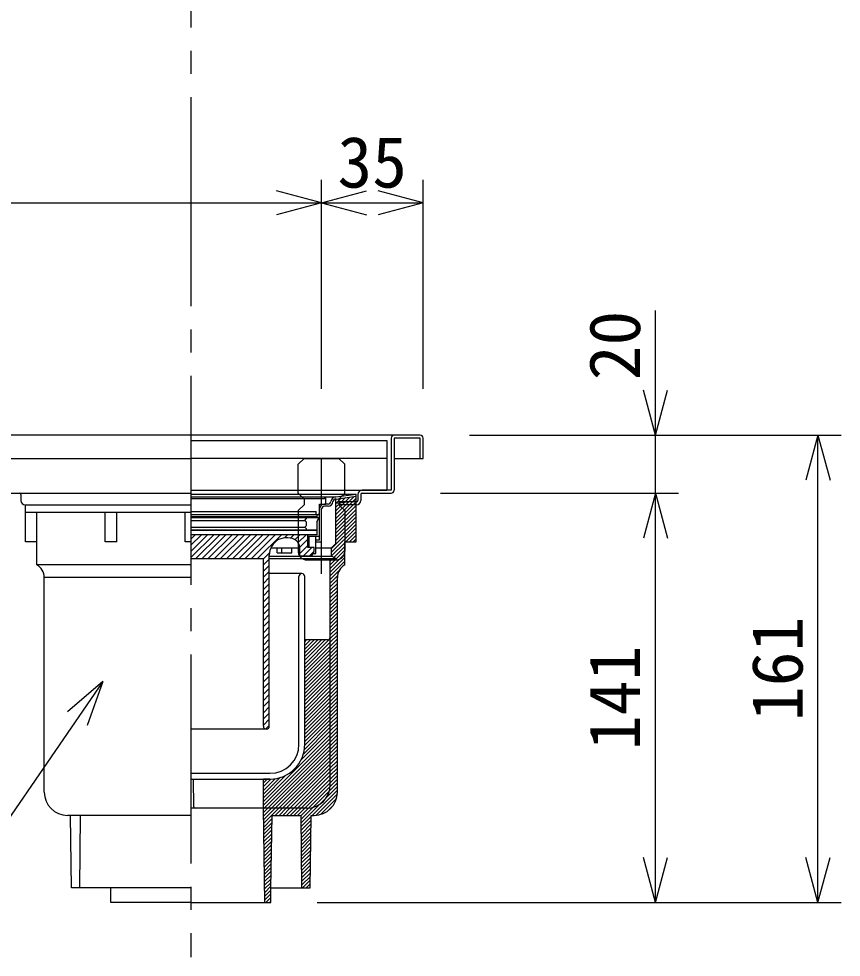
# Model space of a CAD drawing. Units: millimetres, scale not verified. Extents: x -1092 to 1092, y -744 to 696.
# Drawn here: x 216.7 to 500, y -145.3 to 178 of the extents above; entities that cross this region are included whole.
import ezdxf
from ezdxf.enums import TextEntityAlignment as Align

# ---------------------------------------------------------------- set-up
doc = ezdxf.new("R2010")
doc.units = ezdxf.units.MM
doc.header["$LTSCALE"] = 8
doc.linetypes.add('CHAIN2', pattern=[12, 9, -1, 1, -1])
doc.linetypes.add('DASHED2', pattern=[3, 2, -1])
for name, color, linetype in [('0-0_計極細', 2, 'Continuous'), ('0-1_計細線', 3, 'Continuous'), ('0-5_寸法線', 7, 'Continuous')]:
    doc.layers.add(name, color=color, linetype=linetype)
doc.styles.add('ＭＳ ゴシック', font='')
doc.styles.get('ＭＳ ゴシック').set_extended_font_data('MS Gothic')

msp = doc.modelspace()

# ---------------------------------------------------------------- linework, layer by layer
at = {"layer": '0-0_計極細', "linetype": 'CHAIN2'}
msp.add_line((276.004, 438.969), (276.004, -145.328), dxfattribs=at)
at = {"layer": '0-0_計極細', "linetype": 'DASHED2'}
msp.add_line((321.004, -13.261), (321.004, 31.792), dxfattribs=at)
at = {"layer": '0-0_計極細'}
for p, q in [((276.004, 14.227), (332.904, 14.227)), ((276.004, 13.241), (325.983, 13.241)), ((322.504, 10.741), (322.504, 13.241)), ((325.983, 13.241), (332.904, 14.227)), ((325.983, 12.534), (332.904, 13.52)), ((327.504, 11.21), (329.301, 13.007)), ((328.944, 11.377), (330.785, 13.218)), ((330.383, 11.543), (332.269, 13.43)), ((276.004, 12.741), (321.954, 12.741)), ((323.245, 10.741), (322.054, 10.741)), ((323.245, 10.041), (322.054, 10.041)), ((322.454, 10.941), (322.454, 12.241)), ((325.983, 12.234), (326.333, 12.584)), ((325.983, -2.78), (325.983, 12.541)), ((332.904, 11.834), (325.983, 11.034)), ((325.983, 5.87), (331.822, 11.709)), ((325.983, 7.143), (330.383, 11.543)), ((325.983, 4.597), (332.904, 11.518)), ((325.983, 8.416), (328.944, 11.377)), ((325.983, 9.689), (327.504, 11.21)), ((325.983, 10.961), (326.065, 11.044)), ((325.983, 3.325), (332.904, 10.246)), ((326.065, 11.044), (327.817, 12.796)), ((331.822, 11.709), (332.904, 12.791)), ((276.204, 8.241), (319.204, 8.241)), ((276.204, 7.241), (319.804, 7.241)), ((319.204, 7.241), (319.204, 8.241)), ((319.504, 6.342), (319.504, 7.241)), ((320.304, -1.559), (320.304, 8.991)), ((321.004, -2.259), (321.004, 8.991)), ((325.983, 2.052), (332.904, 8.973)), ((325.983, 0.779), (332.904, 7.7)), ((319.504, 6.342), (276.004, 6.342)), ((276.004, 6.147), (320.154, 6.147)), ((315.754, 4.647), (315.254, 5.147)), ((315.754, 6.147), (315.754, 5.647)), ((315.754, 4.647), (315.754, 3.347)), ((319.354, 4.647), (320.154, 6.147)), ((319.354, 4.647), (319.354, 1.847)), ((324.504, -4.518), (332.904, 3.882)), ((325.983, -0.494), (332.904, 6.427)), ((325.983, -1.767), (332.904, 5.154)), ((276.004, 2.847), (315.254, 2.847)), ((276.004, 1.847), (319.354, 1.847)), ((319.504, 1.742), (276.004, 1.742)), ((276.004, -7.622), (283.868, 0.242)), ((276.004, -5.501), (281.747, 0.242)), ((276.004, -3.379), (279.625, 0.242)), ((276.004, -1.258), (277.504, 0.242)), ((277.781, -7.966), (285.989, 0.242)), ((279.903, -7.966), (288.111, 0.242)), ((282.024, -7.966), (290.232, 0.242)), ((284.145, -7.966), (292.353, 0.242)), ((286.267, -7.966), (294.475, 0.242)), ((288.388, -7.966), (296.596, 0.242)), ((290.509, -7.966), (298.717, 0.242)), ((292.631, -7.966), (300.839, 0.242)), ((294.752, -7.966), (302.96, 0.242)), ((296.873, -7.966), (305.081, 0.242)), ((298.995, -7.966), (307.203, 0.242)), ((308.251, -0.831), (309.324, 0.242)), ((310.282, -0.921), (311.445, 0.242)), ((311.832, -1.492), (313.566, 0.242)), ((312.981, -2.465), (315.688, 0.242)), ((315.754, 2.347), (315.754, 1.847)), ((319.504, 0.242), (316.254, 0.242)), ((319.504, 0.242), (319.504, 1.742)), ((324.504, -5.791), (332.904, 2.609)), ((329.402, -2.166), (332.904, 1.336)), ((330.675, -2.166), (332.904, 0.063)), ((313.502, -4.065), (316.254, -1.313)), ((316.254, -0.259), (320.304, -0.259)), ((316.754, -4.158), (316.754, -0.259)), ((319.004, -6.259), (319.004, -0.259)), ((319.004, -1.559), (320.304, -1.559)), ((319.004, -2.259), (321.004, -2.259)), ((324.504, -7.064), (329.004, -2.564)), ((325.983, -2.78), (324.504, -4.259)), ((331.948, -2.166), (332.904, -1.21)), ((301.004, -8.078), (303.051, -6.031)), ((303.561, -4.259), (313.502, -4.259)), ((305.79, -5.959), (305.79, -4.259)), ((305.79, -5.959), (310.79, -5.959)), ((307.29, -5.959), (307.29, -4.259)), ((310.79, -5.959), (310.79, -4.259)), ((313.504, -6.185), (316.254, -3.435)), ((313.504, -7.158), (313.504, -4.158)), ((314.652, -7.158), (317.652, -4.158)), ((316.794, -7.137), (318.483, -5.448)), ((318.174, -6.259), (319.004, -6.259)), ((319.004, -4.259), (324.504, -4.259)), ((324.004, -10.11), (329.004, -5.11)), ((324.004, -11.382), (329.004, -6.382)), ((325.264, -7.577), (329.004, -3.837)), ((276.004, -7.966), (301.004, -7.966)), ((301.004, -65.758), (301.004, -7.966)), ((301.004, -10.199), (303.004, -8.199)), ((303.004, -8.261), (303.004, -6.784)), ((303.004, -65.758), (303.004, -6.784)), ((303.004, -7.166), (324.504, -7.166)), ((303.004, -7.966), (325.983, -7.966)), ((316.504, -7.158), (313.504, -7.158)), ((324.004, -12.655), (329.004, -7.655)), ((324.004, -35.044), (324.004, -7.966)), ((324.004, -8.837), (324.875, -7.966)), ((324.004, -13.928), (329.004, -8.928)), ((301.004, -12.321), (303.004, -10.321)), ((301.004, -14.442), (303.004, -12.442)), ((324.004, -15.201), (327.128, -12.076)), ((301.004, -16.563), (303.004, -14.563)), ((314.254, -13.166), (303.004, -13.166)), ((313.254, -71.966), (313.254, -14.166)), ((315.254, -71.966), (315.254, -14.166)), ((324.004, -16.474), (326.534, -13.943)), ((324.004, -17.746), (326.504, -15.246)), ((301.004, -18.685), (303.004, -16.685)), ((301.004, -20.806), (303.004, -18.806)), ((324.004, -19.019), (326.504, -16.519)), ((324.004, -20.292), (326.504, -17.792)), ((324.004, -21.565), (326.504, -19.065)), ((301.004, -22.927), (303.004, -20.927)), ((324.004, -22.837), (326.504, -20.337)), ((324.004, -24.11), (326.504, -21.61)), ((301.004, -25.049), (303.004, -23.049)), ((301.004, -27.17), (303.004, -25.17)), ((324.004, -25.383), (326.504, -22.883)), ((324.004, -26.656), (326.504, -24.156)), ((324.004, -27.929), (326.504, -25.429)), ((301.004, -29.291), (303.004, -27.291)), ((324.004, -29.201), (326.504, -26.701)), ((324.004, -30.474), (326.504, -27.974)), ((301.004, -31.413), (303.004, -29.412)), ((301.004, -33.534), (303.004, -31.534)), ((324.004, -31.747), (326.504, -29.247)), ((324.004, -33.02), (326.504, -30.52)), ((324.004, -34.293), (326.504, -31.793)), ((301.004, -35.655), (303.004, -33.655)), ((324.004, -35.565), (326.504, -33.065)), ((324.004, -36.838), (326.504, -34.338)), ((324.004, -85.966), (324.004, -35.044)), ((301.004, -37.776), (303.004, -35.776)), ((301.004, -39.898), (303.004, -37.898)), ((315.254, -44.315), (324.004, -35.565)), ((323.129, -36.036), (315.254, -36.036)), ((315.254, -43.043), (322.26, -36.036)), ((315.254, -41.77), (320.987, -36.036)), ((315.254, -40.497), (319.714, -36.036)), ((315.254, -39.224), (318.442, -36.036)), ((315.254, -37.951), (317.169, -36.036)), ((315.254, -36.679), (315.896, -36.036)), ((315.254, -45.588), (324.004, -36.838)), ((315.254, -46.861), (324.004, -38.111)), ((324.004, -38.111), (326.504, -35.611)), ((324.004, -39.384), (326.504, -36.884)), ((324.004, -40.657), (326.504, -38.157)), ((301.004, -42.019), (303.004, -40.019)), ((315.254, -48.134), (324.004, -39.384)), ((315.254, -49.407), (324.004, -40.657)), ((315.254, -50.679), (324.004, -41.929)), ((324.004, -41.929), (326.504, -39.429)), ((324.004, -43.202), (326.504, -40.702)), ((324.004, -44.475), (326.504, -41.975)), ((301.004, -44.14), (303.004, -42.14)), ((301.004, -46.262), (303.004, -44.262)), ((315.254, -51.952), (324.004, -43.202)), ((315.254, -53.225), (324.004, -44.475)), ((315.254, -71.966), (315.254, -44.966)), ((324.004, -45.748), (326.504, -43.248)), ((324.004, -47.021), (326.504, -44.521)), ((301.004, -48.383), (303.004, -46.383)), ((315.254, -54.498), (324.004, -45.748)), ((315.254, -55.771), (324.004, -47.021)), ((315.254, -57.043), (324.004, -48.293)), ((324.004, -48.293), (326.504, -45.793)), ((324.004, -49.566), (326.504, -47.066)), ((324.004, -50.839), (326.504, -48.339)), ((301.004, -50.504), (303.004, -48.504)), ((301.004, -52.626), (303.004, -50.626)), ((315.254, -58.316), (324.004, -49.566)), ((315.254, -59.589), (324.004, -50.839)), ((324.004, -52.112), (326.504, -49.612)), ((324.004, -53.384), (326.504, -50.884)), ((301.004, -54.747), (303.004, -52.747)), ((301.004, -56.868), (303.004, -54.868)), ((315.254, -60.862), (324.004, -52.112)), ((315.254, -62.134), (324.004, -53.384)), ((315.254, -63.407), (324.004, -54.657)), ((324.004, -54.657), (326.504, -52.157)), ((324.004, -55.93), (326.504, -53.43)), ((324.004, -57.203), (326.504, -54.703)), ((301.004, -58.99), (303.004, -56.99)), ((315.254, -64.68), (324.004, -55.93)), ((315.254, -65.953), (324.004, -57.203)), ((324.004, -58.476), (326.504, -55.976)), ((324.004, -59.748), (326.504, -57.248)), ((301.004, -61.111), (303.004, -59.111)), ((301.004, -63.232), (303.004, -61.232)), ((315.254, -67.226), (324.004, -58.476)), ((315.254, -68.498), (324.004, -59.748)), ((315.254, -69.771), (324.004, -61.021)), ((324.004, -61.021), (326.504, -58.521)), ((324.004, -62.294), (326.504, -59.794)), ((324.004, -63.567), (326.504, -61.067)), ((301.004, -65.354), (303.004, -63.354)), ((315.248, -72.322), (324.004, -63.567)), ((315.254, -71.044), (324.004, -62.294)), ((324.004, -64.84), (326.504, -62.34)), ((324.004, -66.112), (326.504, -63.612)), ((302.004, -66.758), (276.004, -66.758)), ((301.753, -66.726), (303.004, -65.475)), ((313.915, -77.474), (324.004, -67.385)), ((314.767, -75.349), (324.004, -66.112)), ((315.125, -73.718), (324.004, -64.84)), ((324.004, -67.385), (326.504, -64.885)), ((324.004, -68.658), (326.504, -66.158)), ((324.004, -69.931), (326.504, -67.431)), ((301.004, -91.658), (324.004, -68.658)), ((301.004, -92.931), (324.004, -69.931)), ((324.004, -71.204), (326.504, -68.704)), ((324.004, -72.476), (326.504, -69.976)), ((301.242, -93.966), (324.004, -71.204)), ((302.514, -93.966), (324.004, -72.476)), ((303.787, -93.966), (324.004, -73.749)), ((324.004, -73.749), (326.504, -71.249)), ((324.004, -75.022), (326.504, -72.522)), ((324.004, -76.295), (326.504, -73.795)), ((305.06, -93.966), (324.004, -75.022)), ((306.333, -93.966), (324.004, -76.295)), ((307.606, -93.966), (324.004, -77.568)), ((324.004, -77.568), (326.504, -75.068)), ((324.004, -78.84), (326.504, -76.34)), ((308.878, -93.966), (324.004, -78.84)), ((310.151, -93.966), (324.004, -80.113)), ((324.004, -80.113), (326.504, -77.613)), ((324.004, -81.386), (326.504, -78.886)), ((324.004, -82.659), (326.504, -80.159)), ((276.004, -81.966), (303.254, -81.966)), ((276.004, -83.966), (276.935, -83.966)), ((276.935, -83.966), (303.254, -83.966)), ((277, -93.469), (276.935, -83.976)), ((301.004, -90.385), (308.762, -82.627)), ((301.004, -89.112), (306.637, -83.479)), ((301.004, -87.84), (305.006, -83.837)), ((301.004, -86.567), (303.61, -83.96)), ((301.004, -93.966), (301.004, -83.966)), ((303.254, -83.966), (301.004, -83.966)), ((301.004, -85.294), (302.332, -83.966)), ((301.004, -84.021), (301.059, -83.966)), ((311.424, -93.966), (324.004, -81.386)), ((312.697, -93.966), (324.004, -82.659)), ((313.97, -93.966), (324.004, -83.931)), ((323.986, -86.495), (326.504, -83.977)), ((324.004, -83.931), (326.504, -81.431)), ((324.004, -85.204), (326.504, -82.704)), ((315.242, -93.966), (324.004, -85.204)), ((316.533, -93.948), (323.986, -86.495)), ((322.731, -90.296), (326.504, -86.523)), ((323.736, -88.017), (326.504, -85.25)), ((317.833, -96.466), (326.504, -87.795)), ((318.055, -93.698), (323.736, -88.017)), ((319.131, -96.441), (326.479, -89.093)), ((320.334, -92.693), (322.731, -90.296)), ((314.016, -97.737), (318.055, -93.698)), ((314.029, -98.997), (320.334, -92.693)), ((320.681, -96.164), (326.202, -90.643)), ((323.113, -95.004), (325.042, -93.075)), ((237.754, -121.466), (238.004, -96.466)), ((301.504, -126.466), (301.004, -93.966)), ((316.004, -93.966), (301.004, -93.966)), ((301.007, -94.2), (301.242, -93.966)), ((301.027, -95.453), (302.514, -93.966)), ((301.046, -96.707), (303.787, -93.966)), ((301.065, -97.96), (305.06, -93.966)), ((301.085, -99.214), (306.333, -93.966)), ((303.587, -121.466), (304.004, -96.466)), ((304.004, -96.466), (314.004, -96.466)), ((305.106, -96.466), (307.606, -93.966)), ((306.378, -96.466), (308.878, -93.966)), ((307.651, -96.466), (310.151, -93.966)), ((308.924, -96.466), (311.424, -93.966)), ((310.197, -96.466), (312.697, -93.966)), ((311.47, -96.466), (313.97, -93.966)), ((312.742, -96.466), (315.242, -93.966)), ((314.004, -96.477), (316.533, -93.948)), ((314.254, -121.466), (314.004, -96.466)), ((314.042, -100.258), (317.498, -96.801)), ((301.104, -100.468), (303.985, -97.586)), ((301.123, -101.721), (303.964, -98.881)), ((301.142, -102.975), (303.942, -100.175)), ((314.054, -101.518), (317.478, -98.094)), ((314.067, -102.778), (317.457, -99.388)), ((301.162, -104.228), (303.92, -101.469)), ((301.181, -105.482), (303.899, -102.764)), ((314.079, -104.038), (317.436, -100.681)), ((314.092, -105.298), (317.416, -101.975)), ((314.105, -106.558), (317.395, -103.268)), ((301.2, -106.735), (303.877, -104.058)), ((301.219, -107.989), (303.856, -105.352)), ((301.239, -109.242), (303.834, -106.647)), ((314.117, -107.819), (317.374, -104.562)), ((314.13, -109.079), (317.354, -105.855)), ((301.258, -110.496), (303.813, -107.941)), ((301.277, -111.749), (303.791, -109.235)), ((314.142, -110.339), (317.333, -107.149)), ((314.155, -111.599), (317.312, -108.442)), ((314.168, -112.859), (317.291, -109.736)), ((301.297, -113.003), (303.769, -110.53)), ((301.316, -114.256), (303.748, -111.824)), ((301.335, -115.51), (303.726, -113.119)), ((314.18, -114.12), (317.271, -111.029)), ((314.193, -115.38), (317.25, -112.323)), ((301.354, -116.763), (303.705, -114.413)), ((301.374, -118.017), (303.683, -115.707)), ((314.206, -116.64), (317.229, -113.616)), ((314.218, -117.9), (317.209, -114.91)), ((314.231, -119.16), (317.188, -116.203)), ((301.393, -119.27), (303.661, -117.002)), ((301.412, -120.524), (303.64, -118.296)), ((301.432, -121.777), (303.618, -119.59)), ((314.243, -120.421), (317.167, -117.497)), ((314.471, -121.466), (317.147, -118.79)), ((301.451, -123.031), (303.597, -120.885)), ((301.47, -124.284), (303.575, -122.179)), ((315.744, -121.466), (317.126, -120.084)), ((317.017, -121.466), (317.105, -121.377)), ((301.489, -125.538), (303.554, -123.474)), ((301.834, -126.466), (303.532, -124.768)), ((303.107, -126.466), (303.51, -126.062))]:
    msp.add_line(p, q, dxfattribs=at)
for points in [[(320.304, 7.741), (320.304, 10.741), (322.254, 10.741)], [(276.004, 5.147), (315.254, 5.147), (315.754, 5.647)], [(315.754, 2.347), (315.254, 2.847), (315.754, 3.347)], [(316.254, -4.158), (316.254, 0.242), (276.004, 0.242)], [(318.504, -5.158), (318.504, -4.158), (316.254, -4.158)], [(325.983, -7.966), (324.504, -7.166), (324.504, -4.259)], [(301.005, -94.068), (301.004, -93.966), (276.004, -93.966)]]:
    msp.add_lwpolyline(points, dxfattribs=at)
for centre, radius, start, end in [((325.983, 11.491), 1.75, 90, 175.84901), ((322.054, 8.991), 1.75, 90, 180), ((322.054, 8.991), 1.05, 90, 180), ((321.954, 12.241), 0.5, 24.05455, 90), ((322.254, 10.941), 0.2, 270, 360), ((321.954, 12.241), 0.5, 0, 24.05455), ((323.245, 11.741), 1, 270, 356.64911), ((323.245, 11.741), 1.7, 270, 356.64911), ((325.983, 11.491), 1.05, 90, 175.84901), ((319.804, 7.741), 0.5, 270, 360), ((309.004, -6.784), 6, 55.16629, 180), ((310.504, -4.158), 3, 0, 50.0295), ((316.504, -5.158), 2, 270, 360), ((314.254, -14.166), 1, 90, 180), ((314.254, -14.166), 1, 0, 90), ((323.004, -35.044), 1, 277.18076, 360), ((302.004, -65.758), 1, 180, 270.00046), ((302.004, -65.758), 1, 269.99954, 360), ((303.254, -71.966), 10, 270, 360), ((303.254, -71.966), 12, 270, 360), ((316.004, -85.966), 8, 270, 360), ((277.5, -93.466), 0.5, 180.39514, 270)]:
    msp.add_arc(centre, radius, start, end, dxfattribs=at)
at = {"layer": '0-1_計細線'}
for p, q in [((276.004, 32.634), (343.504, 32.634)), ((343.504, 32.634), (343.504, 15.534)), ((345.004, 33.534), (345.004, 15.534)), ((356.004, 26.534), (356.004, 33.534)), ((-539.996, 26.534), (276.004, 26.534)), ((276.004, 26.634), (343.504, 26.634)), ((355.004, 26.534), (356.004, 26.534)), ((-83.996, 14.534), (276.004, 14.534)), ((217.504, 14.034), (217.504, 12.034)), ((276.004, 15.534), (343.504, 15.534)), ((332.904, -1.61), (332.904, 14.213)), ((333.504, 14.034), (333.504, 12.034)), ((334.504, 14.034), (334.504, 12.034)), ((345.004, 15.534), (335.004, 15.534)), ((335.004, 14.534), (345.004, 14.534)), ((219.004, 10.534), (276.004, 10.534)), ((219.104, -2.166), (219.104, 10.534)), ((333.004, 10.534), (327.004, 10.534)), ((276.004, 7.834), (219.104, 7.834)), ((223.004, -10.166), (223.004, 7.834)), ((246.504, -2.166), (246.504, 7.834)), ((250.504, -2.166), (250.504, 7.834)), ((274.004, -2.166), (274.004, 7.834)), ((223.004, -2.166), (219.104, -2.166)), ((250.504, -2.166), (246.504, -2.166)), ((276.004, -2.166), (274.004, -2.166)), ((329.004, -10.166), (329.004, -2.166)), ((276.004, -10.166), (223.004, -10.166)), ((276.004, -14.496), (225.504, -14.496)), ((225.504, -88.466), (225.504, -14.496)), ((326.504, -88.466), (326.504, -14.496)), ((276.004, -96.466), (233.504, -96.466)), ((234.904, -121.466), (234.504, -96.466)), ((317.104, -121.466), (317.504, -96.466)), ((317.504, -96.466), (318.504, -96.466)), ((276.004, -121.466), (234.904, -121.466)), ((248.504, -126.466), (248.42, -121.466)), ((303.504, -126.466), (303.587, -121.466)), ((303.587, -121.466), (317.104, -121.466)), ((251.447, -126.466), (248.504, -126.466)), ((276.004, -126.466), (251.447, -126.466)), ((276.004, -126.466), (300.56, -126.466)), ((300.56, -126.466), (303.504, -126.466))]:
    msp.add_line(p, q, dxfattribs=at)
at = {"layer": '0-1_計細線', "linetype": 'DASHED2'}
for p, q in [((315.004, 26.522), (313.004, 24.522)), ((315.004, 26.522), (327.004, 26.522)), ((329.004, 24.522), (327.004, 26.522)), ((313.004, 14.522), (313.004, 24.522)), ((329.004, 14.522), (329.004, 24.522)), ((313.004, 8.522), (313.004, -5.478)), ((329.004, 8.522), (329.004, -5.478)), ((316.004, -8.478), (326.004, -8.478))]:
    msp.add_line(p, q, dxfattribs=at)
at = {"layer": '0-1_計細線'}
for points in [[(355.004, 34.534), (346.004, 34.534), (-538.996, 34.534)], [(346.004, 26.534), (355.004, 26.534), (355.004, 33.534), (346.004, 33.534), (346.004, 15.534)], [(333.004, 11.534), (327.004, 11.534), (327.004, 10.534)], [(329.004, -2.166), (332.904, -2.166), (332.904, -1.61)]]:
    msp.add_lwpolyline(points, dxfattribs=at)
at = {"layer": '0-1_計細線', "linetype": 'DASHED2'}
for points in [[(313.004, 14.522), (315.004, 12.522), (315.004, 10.522), (313.004, 8.522)], [(329.004, 14.522), (327.004, 12.522), (327.004, 10.522), (329.004, 8.522)]]:
    msp.add_lwpolyline(points, dxfattribs=at)
at = {"layer": '0-1_計細線'}
for centre, radius, start, end in [((346.004, 33.534), 1, 90, 180), ((355.004, 33.534), 1, 0, 90), ((217.004, 14.034), 0.5, 0, 90), ((335.004, 14.034), 1.5, 90, 180), ((335.004, 14.034), 0.5, 90, 180), ((345.004, 15.534), 1, 270, 360), ((219.004, 12.034), 1.5, 180, 270), ((333.004, 12.034), 1.5, 270, 360), ((333.004, 12.034), 0.5, 270, 360), ((220.504, -14.496), 5, 0, 60), ((331.504, -14.496), 5, 120, 180), ((233.504, -88.466), 8, 180, 270), ((318.504, -88.466), 8, 270, 360)]:
    msp.add_arc(centre, radius, start, end, dxfattribs=at)
at = {"layer": '0-1_計細線', "linetype": 'DASHED2'}
for centre, start, end in [((316.004, -5.478), 180, 270), ((326.004, -5.478), 270, 360)]:
    msp.add_arc(centre, 3, start, end, dxfattribs=at)
at = {"layer": '0-5_寸法線'}
for p, q in [((321.004, 50.534), (321.004, 122.534)), ((356.004, 50.534), (356.004, 122.534)), ((321.004, 114.534), (305.549, 118.675)), ((321.004, 114.534), (336.459, 118.675)), ((356.004, 114.534), (340.549, 118.675)), ((-504.996, 114.534), (321.004, 114.534)), ((321.004, 114.534), (305.549, 110.393)), ((321.004, 114.534), (336.459, 110.393)), ((321.004, 114.534), (356.004, 114.534)), ((356.004, 114.534), (340.549, 110.393)), ((436.004, -9.466), (436.004, 77.437)), ((436.004, 34.534), (431.863, 49.989)), ((436.004, 34.534), (440.145, 49.989)), ((372.004, 34.534), (444.004, 34.534)), ((372.004, 34.534), (500.004, 34.534)), ((492.004, 34.534), (487.863, 19.079)), ((492.004, 34.534), (496.145, 19.079)), ((492.004, -126.466), (492.004, 34.534)), ((362.004, 14.534), (444.004, 14.534)), ((362.004, 14.534), (444.004, 14.534)), ((436.004, 14.534), (431.863, -0.921)), ((436.004, 14.534), (431.863, -0.921)), ((436.004, 14.534), (440.145, -0.921)), ((436.004, 14.534), (440.145, -0.921)), ((436.004, -126.466), (436.004, 14.534)), ((245.701, -50.362), (233.527, -60.745)), ((245.701, -50.362), (240.349, -65.441)), ((436.004, -126.466), (431.863, -111.011)), ((436.004, -126.466), (440.145, -111.011)), ((492.004, -126.466), (487.863, -111.011)), ((492.004, -126.466), (496.145, -111.011)), ((319.504, -126.466), (444.004, -126.466)), ((319.504, -126.466), (500.004, -126.466))]:
    msp.add_line(p, q, dxfattribs=at)
msp.add_lwpolyline([(245.701, -50.362), (192.159, -128.142), (-19.041, -128.142)], dxfattribs=at)

# ---------------------------------------------------------------- texts
at = {"layer": '0-5_寸法線', "style": 'ＭＳ ゴシック'}
msp.add_text('35', height=17.6, dxfattribs=at).set_placement((326.504, 114.534), align=Align.BOTTOM_LEFT)
for s, p in [('20', (436.004, 53.437)), ('161', (492.004, -63.966)), ('141', (436.004, -73.966))]:
    msp.add_text(s, height=17.6, rotation=90, dxfattribs=at).set_placement(p, align=Align.BOTTOM_LEFT)

doc.saveas('drawing.dxf')
